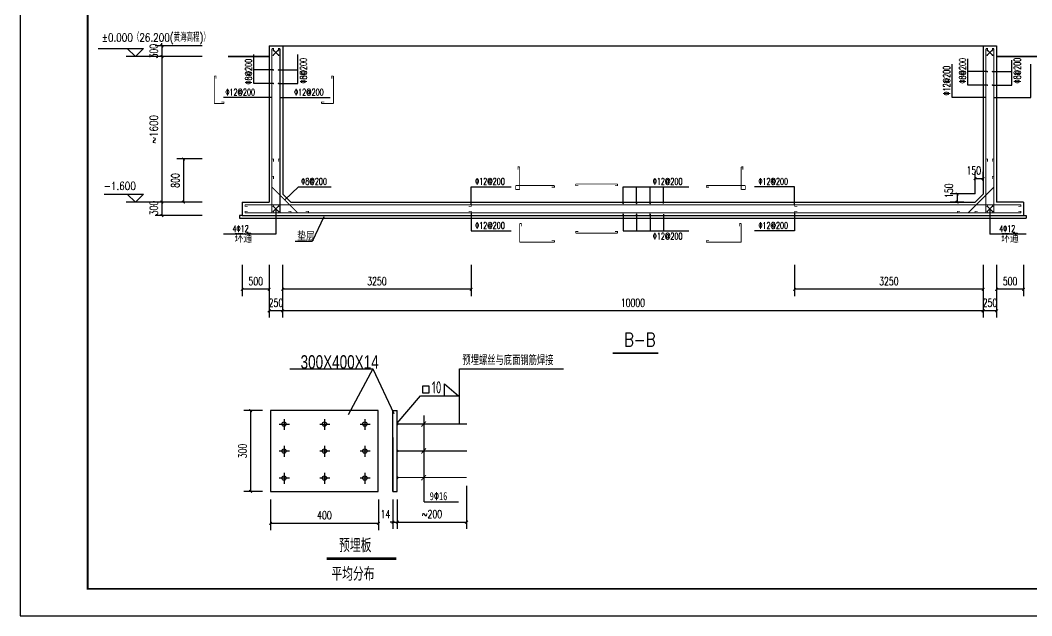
# Model space of a CAD drawing. Extents: x -957741 to -898341, y 107139 to 149139.
# Drawn here: x -957741 to -920197, y 107139 to 129242 of the extents above; entities that cross this region are included whole.
import ezdxf
from ezdxf.enums import TextEntityAlignment as Align

# ---------------------------------------------------------------- set-up
doc = ezdxf.new("R2010")
doc.units = 0
doc.header["$LTSCALE"] = 1000
doc.layers.get('0').update_dxf_attribs({"linetype": 'CONTINUOUS'})
doc.layers.get('Defpoints').update_dxf_attribs({"linetype": 'CONTINUOUS'})
doc.layers.add('OTHER', color=7, linetype='CONTINUOUS')
doc.layers.add('TEXT', color=7, linetype='CONTINUOUS')
doc.styles.add('_HZTCH', font='txt.shx', dxfattribs={"width": 0.8, "bigfont": '!hztxt.shx'})
doc.styles.add('_HZTXT', font='txt', dxfattribs={"width": 0.8, "bigfont": 'HZTXT'})
doc.styles.add('DIM_FONT', font='SIMPLEX', dxfattribs={"width": 0.7, "bigfont": 'GBCBIG'})
doc.styles.add('HZ', font='txt.shx', dxfattribs={"width": 0.7, "height": 5, "bigfont": 'hztxt.shx'})
doc.styles.add('PDAHZTXT', font='pdatxt.shx', dxfattribs={"width": 0.75, "bigfont": 'pdahztxt.shx'})
doc.styles.add('TSSD', font='tssdeng.shx', dxfattribs={"width": 0.7, "bigfont": 'hztxt.shx'})
doc.styles.add('TXT', font='TXT')
doc.dimstyles.new('DIMN', dxfattribs={"dimtxt": 300, "dimasz": 100, "dimexe": 250, "dimexo": 300, "dimgap": 150, "dimtad": 1, "dimdec": 0, "dimzin": 0, "dimdsep": 46, "dimtxsty": 'DIM_FONT', "dimblk": 'ARCHTICK', "dimcen": 0.09, "dimclrt": 7, "dimazin": 2, "dimtfac": 1, "dimtdec": 0, "dimtix": 1, "dimtmove": 2, "dimatfit": 3, "dimldrblk": 'ARCHTICK', "dimfxl": 1, "dimtolj": 1, "dimtzin": 0, "dimarcsym": 0})

# ---------------------------------------------------------------- blocks, each defined once
blk = doc.blocks.new('_ArchTick')
at = {"color": 0, "linetype": 'ByBlock', "const_width": 0.4}
blk.add_lwpolyline([(-0.5, -0.5), (0.5, 0.5)], dxfattribs=at)
blk = doc.blocks.new('*D69')
at = {"layer": 'Defpoints', "color": 0, "transparency": 16777216}
for p in [(-948001, 120458), (-922001, 120458), (-948001, 118456)]:
    blk.add_point(p, dxfattribs=at)
at = {"layer": 'OTHER', "color": 0, "lineweight": -2, "transparency": 16777216}
for p, q in [((-948001, 120158), (-948001, 118206)), ((-922001, 120158), (-922001, 118206)), ((-922001, 118456), (-948001, 118456))]:
    blk.add_line(p, q, dxfattribs=at)
at = {"layer": 'OTHER', "color": 0, "lineweight": -2, "transparency": 16777216, "xscale": 100, "yscale": 100, "zscale": 100, "rotation": 180}
blk.add_blockref('_ArchTick', (-948001, 118456), dxfattribs=at)
at = {"layer": 'OTHER', "color": 0, "lineweight": -2, "transparency": 16777216, "xscale": 100, "yscale": 100, "zscale": 100}
blk.add_blockref('_ArchTick', (-922001, 118456), dxfattribs=at)
at = {"layer": 'OTHER', "color": 7, "transparency": 16777216, "insert": (-935001, 118756), "char_height": 300, "attachment_point": 5, "style": 'DIM_FONT'}
blk.add_mtext('\\A1;10000', dxfattribs=at)
blk = doc.blocks.new('*D72')
at = {"layer": 'Defpoints', "color": 0, "transparency": 16777216}
for p in [(-929001, 120458), (-922001, 120458), (-929001, 119256)]:
    blk.add_point(p, dxfattribs=at)
at = {"layer": 'OTHER', "color": 0, "lineweight": -2, "transparency": 16777216}
for p, q in [((-929001, 120158), (-929001, 119006)), ((-922001, 120158), (-922001, 119006)), ((-922001, 119256), (-929001, 119256))]:
    blk.add_line(p, q, dxfattribs=at)
at = {"layer": 'OTHER', "color": 0, "lineweight": -2, "transparency": 16777216, "xscale": 100, "yscale": 100, "zscale": 100}
for p, rotation in [((-929001, 119256), 179.9999999999998), ((-922001, 119256), 359.9999999999998)]:
    blk.add_blockref('_ArchTick', p, dxfattribs=dict(at, rotation=rotation))
at = {"layer": 'OTHER', "color": 7, "transparency": 16777216, "insert": (-925501, 119556), "char_height": 300, "attachment_point": 5, "style": 'DIM_FONT'}
blk.add_mtext('\\A1;3250', dxfattribs=at)
blk = doc.blocks.new('*D73')
at = {"layer": 'Defpoints', "color": 0, "transparency": 16777216}
for p in [(-941177, 112267), (-943748, 111755), (-941177, 110613)]:
    blk.add_point(p, dxfattribs=at)
at = {"layer": 'OTHER', "color": 0, "lineweight": -2, "transparency": 16777216}
for p, q in [((-941177, 111967), (-941177, 110363)), ((-943748, 111455), (-943748, 110363)), ((-943748, 110613), (-941177, 110613))]:
    blk.add_line(p, q, dxfattribs=at)
at = {"layer": 'OTHER', "color": 0, "lineweight": -2, "transparency": 16777216, "xscale": 100, "yscale": 100, "zscale": 100, "rotation": 180}
blk.add_blockref('_ArchTick', (-943748, 110613), dxfattribs=at)
at = {"layer": 'OTHER', "color": 0, "lineweight": -2, "transparency": 16777216, "xscale": 100, "yscale": 100, "zscale": 100}
blk.add_blockref('_ArchTick', (-941177, 110613), dxfattribs=at)
at = {"layer": 'OTHER', "color": 7, "transparency": 16777216, "insert": (-942462, 110913), "char_height": 300, "attachment_point": 5, "style": 'DIM_FONT'}
blk.add_mtext('\\A1;~200', dxfattribs=at)
blk = doc.blocks.new('*D74')
at = {"layer": 'Defpoints', "color": 0, "transparency": 16777216}
for p in [(-948450, 114755), (-949190, 111755), (-948450, 111755)]:
    blk.add_point(p, dxfattribs=at)
at = {"layer": 'OTHER', "color": 0, "lineweight": -2, "transparency": 16777216}
for p, q in [((-948750, 114755), (-949440, 114755)), ((-949190, 114755), (-949190, 111755)), ((-948750, 111755), (-949440, 111755))]:
    blk.add_line(p, q, dxfattribs=at)
at = {"layer": 'OTHER', "color": 0, "lineweight": -2, "transparency": 16777216, "xscale": 100, "yscale": 100, "zscale": 100}
for p, rotation in [((-949190, 114755), 90), ((-949190, 111755), 270)]:
    blk.add_blockref('_ArchTick', p, dxfattribs=dict(at, rotation=rotation))
at = {"layer": 'OTHER', "color": 7, "transparency": 16777216, "insert": (-949490, 113255), "char_height": 300, "attachment_point": 5, "rotation": 90, "style": 'DIM_FONT'}
blk.add_mtext('\\A1;300', dxfattribs=at)
blk = doc.blocks.new('*D75')
at = {"layer": 'Defpoints', "color": 0, "transparency": 16777216}
for p in [(-948450, 111755), (-944450, 111755), (-944450, 110572)]:
    blk.add_point(p, dxfattribs=at)
at = {"layer": 'OTHER', "color": 0, "lineweight": -2, "transparency": 16777216}
for p, q in [((-948450, 111455), (-948450, 110322)), ((-944450, 111455), (-944450, 110322)), ((-948450, 110572), (-944450, 110572))]:
    blk.add_line(p, q, dxfattribs=at)
at = {"layer": 'OTHER', "color": 0, "lineweight": -2, "transparency": 16777216, "xscale": 100, "yscale": 100, "zscale": 100, "rotation": 180}
blk.add_blockref('_ArchTick', (-948450, 110572), dxfattribs=at)
at = {"layer": 'OTHER', "color": 0, "lineweight": -2, "transparency": 16777216, "xscale": 100, "yscale": 100, "zscale": 100}
blk.add_blockref('_ArchTick', (-944450, 110572), dxfattribs=at)
at = {"layer": 'OTHER', "color": 7, "transparency": 16777216, "insert": (-946450, 110872), "char_height": 300, "attachment_point": 5, "style": 'DIM_FONT'}
blk.add_mtext('\\A1;400', dxfattribs=at)
blk = doc.blocks.new('*D76')
at = {"layer": 'Defpoints', "color": 0, "transparency": 16777216}
for p in [(-943908, 111755), (-943748, 111755), (-943748, 110613)]:
    blk.add_point(p, dxfattribs=at)
at = {"layer": 'OTHER', "color": 0, "lineweight": -2, "transparency": 16777216}
for p, q in [((-943908, 111455), (-943908, 110363)), ((-943748, 111455), (-943748, 110363)), ((-943908, 110613), (-944008, 110613)), ((-943908, 110613), (-943748, 110613)), ((-943748, 110613), (-943648, 110613))]:
    blk.add_line(p, q, dxfattribs=at)
at = {"layer": 'OTHER', "color": 0, "lineweight": -2, "transparency": 16777216, "xscale": 100, "yscale": 100, "zscale": 100}
blk.add_blockref('_ArchTick', (-943908, 110613), dxfattribs=at)
at = {"layer": 'OTHER', "color": 0, "lineweight": -2, "transparency": 16777216, "xscale": 100, "yscale": 100, "zscale": 100, "rotation": 180}
blk.add_blockref('_ArchTick', (-943748, 110613), dxfattribs=at)
at = {"layer": 'OTHER', "color": 7, "transparency": 16777216, "insert": (-944188, 110913), "char_height": 300, "attachment_point": 5, "style": 'DIM_FONT'}
blk.add_mtext('\\A1;14', dxfattribs=at)
blk = doc.blocks.new('*D77')
at = {"layer": 'Defpoints', "color": 0, "transparency": 16777216}
for p in [(-950685, 127893), (-952485, 122493), (-950685, 122493)]:
    blk.add_point(p, dxfattribs=at)
at = {"layer": 'OTHER', "color": 0, "lineweight": -2, "transparency": 16777216}
for p, q in [((-950985, 127893), (-952735, 127893)), ((-952485, 127893), (-952485, 122493)), ((-950985, 122493), (-952735, 122493))]:
    blk.add_line(p, q, dxfattribs=at)
at = {"layer": 'OTHER', "color": 0, "lineweight": -2, "transparency": 16777216, "xscale": 100, "yscale": 100, "zscale": 100}
for p, rotation in [((-952485, 127893), 90), ((-952485, 122493), 270)]:
    blk.add_blockref('_ArchTick', p, dxfattribs=dict(at, rotation=rotation))
at = {"layer": 'OTHER', "color": 7, "transparency": 16777216, "insert": (-952785, 125193), "char_height": 300, "attachment_point": 5, "rotation": 90, "style": '_HZTCH'}
blk.add_mtext('\\A1;~1600', dxfattribs=at)
blk = doc.blocks.new('*D78')
at = {"layer": 'Defpoints', "color": 0, "transparency": 16777216}
for p in [(-948501, 120458), (-948001, 120458), (-948501, 118456)]:
    blk.add_point(p, dxfattribs=at)
at = {"layer": 'OTHER', "color": 0, "lineweight": -2, "transparency": 16777216}
for p, q in [((-948501, 120158), (-948501, 118206)), ((-948001, 120158), (-948001, 118206)), ((-948001, 118456), (-948501, 118456))]:
    blk.add_line(p, q, dxfattribs=at)
at = {"layer": 'OTHER', "color": 0, "lineweight": -2, "transparency": 16777216, "xscale": 100, "yscale": 100, "zscale": 100, "rotation": 180}
blk.add_blockref('_ArchTick', (-948501, 118456), dxfattribs=at)
at = {"layer": 'OTHER', "color": 0, "lineweight": -2, "transparency": 16777216, "xscale": 100, "yscale": 100, "zscale": 100}
blk.add_blockref('_ArchTick', (-948001, 118456), dxfattribs=at)
at = {"layer": 'OTHER', "color": 7, "transparency": 16777216, "insert": (-948250, 118756), "char_height": 300, "attachment_point": 5, "style": 'DIM_FONT'}
blk.add_mtext('\\A1;250', dxfattribs=at)
blk = doc.blocks.new('*D79')
at = {"layer": 'Defpoints', "color": 0, "transparency": 16777216}
for p in [(-950685, 122493), (-952485, 121993), (-950685, 121993)]:
    blk.add_point(p, dxfattribs=at)
at = {"layer": 'OTHER', "color": 0, "lineweight": -2, "transparency": 16777216}
for p, q in [((-950985, 122493), (-952735, 122493)), ((-952485, 122493), (-952485, 121993)), ((-950985, 121993), (-952735, 121993))]:
    blk.add_line(p, q, dxfattribs=at)
at = {"layer": 'OTHER', "color": 0, "lineweight": -2, "transparency": 16777216, "xscale": 100, "yscale": 100, "zscale": 100}
for p, rotation in [((-952485, 122493), 90), ((-952485, 121993), 270)]:
    blk.add_blockref('_ArchTick', p, dxfattribs=dict(at, rotation=rotation))
at = {"layer": 'OTHER', "color": 7, "transparency": 16777216, "insert": (-952785, 122273), "char_height": 300, "attachment_point": 5, "rotation": 90, "style": 'DIM_FONT'}
blk.add_mtext('\\A1;300', dxfattribs=at)
blk = doc.blocks.new('*D80')
at = {"layer": 'Defpoints', "color": 0, "transparency": 16777216}
for p in [(-949501, 120458), (-948501, 120458), (-949501, 119256)]:
    blk.add_point(p, dxfattribs=at)
at = {"layer": 'OTHER', "color": 0, "lineweight": -2, "transparency": 16777216}
for p, q in [((-949501, 120158), (-949501, 119006)), ((-948501, 120158), (-948501, 119006)), ((-948501, 119256), (-949501, 119256))]:
    blk.add_line(p, q, dxfattribs=at)
at = {"layer": 'OTHER', "color": 0, "lineweight": -2, "transparency": 16777216, "xscale": 100, "yscale": 100, "zscale": 100}
for p, rotation in [((-949501, 119256), 180.0000000000017), ((-948501, 119256), 1.678657213233237e-12)]:
    blk.add_blockref('_ArchTick', p, dxfattribs=dict(at, rotation=rotation))
at = {"layer": 'OTHER', "color": 7, "transparency": 16777216, "insert": (-949001, 119556), "char_height": 300, "attachment_point": 5, "style": 'DIM_FONT'}
blk.add_mtext('\\A1;500', dxfattribs=at)
blk = doc.blocks.new('*D81')
at = {"layer": 'Defpoints', "color": 0, "transparency": 16777216}
for p in [(-950685, 124093), (-951685, 122493), (-950685, 122493)]:
    blk.add_point(p, dxfattribs=at)
at = {"layer": 'OTHER', "color": 0, "lineweight": -2, "transparency": 16777216}
for p, q in [((-950985, 124093), (-951935, 124093)), ((-951685, 124093), (-951685, 122493)), ((-950985, 122493), (-951935, 122493))]:
    blk.add_line(p, q, dxfattribs=at)
at = {"layer": 'OTHER', "color": 0, "lineweight": -2, "transparency": 16777216, "xscale": 100, "yscale": 100, "zscale": 100}
for p, rotation in [((-951685, 124093), 90), ((-951685, 122493), 270)]:
    blk.add_blockref('_ArchTick', p, dxfattribs=dict(at, rotation=rotation))
at = {"layer": 'OTHER', "color": 7, "transparency": 16777216, "insert": (-951985, 123293), "char_height": 300, "attachment_point": 5, "rotation": 90, "style": 'DIM_FONT'}
blk.add_mtext('\\A1;800', dxfattribs=at)
blk = doc.blocks.new('*D82')
at = {"layer": 'Defpoints', "color": 0, "transparency": 16777216}
for p in [(-948001, 120458), (-941001, 120458), (-948001, 119256)]:
    blk.add_point(p, dxfattribs=at)
at = {"layer": 'OTHER', "color": 0, "lineweight": -2, "transparency": 16777216}
for p, q in [((-948001, 120158), (-948001, 119006)), ((-941001, 120158), (-941001, 119006)), ((-941001, 119256), (-948001, 119256))]:
    blk.add_line(p, q, dxfattribs=at)
at = {"layer": 'OTHER', "color": 0, "lineweight": -2, "transparency": 16777216, "xscale": 100, "yscale": 100, "zscale": 100}
for p, rotation in [((-948001, 119256), 179.9999999999998), ((-941001, 119256), 359.9999999999998)]:
    blk.add_blockref('_ArchTick', p, dxfattribs=dict(at, rotation=rotation))
at = {"layer": 'OTHER', "color": 7, "transparency": 16777216, "insert": (-944501, 119556), "char_height": 300, "attachment_point": 5, "style": 'DIM_FONT'}
blk.add_mtext('\\A1;3250', dxfattribs=at)
blk = doc.blocks.new('*D83')
at = {"layer": 'Defpoints', "color": 0, "transparency": 16777216}
for p in [(-950685, 128293), (-952485, 127893), (-950685, 127893)]:
    blk.add_point(p, dxfattribs=at)
at = {"layer": 'OTHER', "color": 0, "lineweight": -2, "transparency": 16777216}
for p, q in [((-950985, 128293), (-952735, 128293)), ((-952485, 128293), (-952485, 128393)), ((-952485, 128293), (-952485, 127893)), ((-950985, 127893), (-952735, 127893)), ((-952485, 127893), (-952485, 127793))]:
    blk.add_line(p, q, dxfattribs=at)
at = {"layer": 'OTHER', "color": 0, "lineweight": -2, "transparency": 16777216, "xscale": 100, "yscale": 100, "zscale": 100}
for p, rotation in [((-952485, 128293), 270), ((-952485, 127893), 90)]:
    blk.add_blockref('_ArchTick', p, dxfattribs=dict(at, rotation=rotation))
at = {"layer": 'OTHER', "color": 7, "transparency": 16777216, "insert": (-952785, 128093), "char_height": 300, "attachment_point": 5, "rotation": 90, "style": 'DIM_FONT'}
blk.add_mtext('\\A1;300', dxfattribs=at)
blk = doc.blocks.new('*D87')
at = {"layer": 'Defpoints', "color": 0, "transparency": 16777216}
for p in [(-922001, 120458), (-921501, 120458), (-922001, 118456)]:
    blk.add_point(p, dxfattribs=at)
at = {"layer": 'OTHER', "color": 0, "lineweight": -2, "transparency": 16777216}
for p, q in [((-922001, 120158), (-922001, 118206)), ((-921501, 120158), (-921501, 118206)), ((-921501, 118456), (-922001, 118456))]:
    blk.add_line(p, q, dxfattribs=at)
at = {"layer": 'OTHER', "color": 0, "lineweight": -2, "transparency": 16777216, "xscale": 100, "yscale": 100, "zscale": 100, "rotation": 180}
blk.add_blockref('_ArchTick', (-922001, 118456), dxfattribs=at)
at = {"layer": 'OTHER', "color": 0, "lineweight": -2, "transparency": 16777216, "xscale": 100, "yscale": 100, "zscale": 100}
blk.add_blockref('_ArchTick', (-921501, 118456), dxfattribs=at)
at = {"layer": 'OTHER', "color": 7, "transparency": 16777216, "insert": (-921748, 118756), "char_height": 300, "attachment_point": 5, "style": 'DIM_FONT'}
blk.add_mtext('\\A1;250', dxfattribs=at)
blk = doc.blocks.new('*D88')
at = {"layer": 'Defpoints', "color": 0, "transparency": 16777216}
for p in [(-921501, 120458), (-920501, 120458), (-921501, 119256)]:
    blk.add_point(p, dxfattribs=at)
at = {"layer": 'OTHER', "color": 0, "lineweight": -2, "transparency": 16777216}
for p, q in [((-921501, 120158), (-921501, 119006)), ((-920501, 120158), (-920501, 119006)), ((-920501, 119256), (-921501, 119256))]:
    blk.add_line(p, q, dxfattribs=at)
at = {"layer": 'OTHER', "color": 0, "lineweight": -2, "transparency": 16777216, "xscale": 100, "yscale": 100, "zscale": 100}
for p, rotation in [((-921501, 119256), 180.0000000000017), ((-920501, 119256), 1.678657213233237e-12)]:
    blk.add_blockref('_ArchTick', p, dxfattribs=dict(at, rotation=rotation))
at = {"layer": 'OTHER', "color": 7, "transparency": 16777216, "insert": (-921001, 119556), "char_height": 300, "attachment_point": 5, "style": 'DIM_FONT'}
blk.add_mtext('\\A1;500', dxfattribs=at)
blk = doc.blocks.new('*D89')
at = {"layer": 'Defpoints', "color": 0, "transparency": 16777216}
for p in [(-922001, 122793), (-922971, 122493), (-922422, 122493)]:
    blk.add_point(p, dxfattribs=at)
at = {"layer": 'OTHER', "color": 0, "lineweight": -2, "transparency": 16777216}
for p, q in [((-922301, 122793), (-923221, 122793)), ((-922971, 122793), (-922971, 122493)), ((-922722, 122493), (-923221, 122493))]:
    blk.add_line(p, q, dxfattribs=at)
at = {"layer": 'OTHER', "color": 0, "lineweight": -2, "transparency": 16777216, "xscale": 100, "yscale": 100, "zscale": 100}
for p, rotation in [((-922971, 122793), 90), ((-922971, 122493), 270)]:
    blk.add_blockref('_ArchTick', p, dxfattribs=dict(at, rotation=rotation))
at = {"layer": 'OTHER', "color": 7, "transparency": 16777216, "insert": (-923271, 122912), "char_height": 300, "attachment_point": 5, "rotation": 90, "style": 'DIM_FONT'}
blk.add_mtext('\\A1;150', dxfattribs=at)
blk = doc.blocks.new('*D90')
at = {"layer": 'Defpoints', "color": 0, "transparency": 16777216}
for p in [(-922001, 123365), (-922001, 122987), (-922301, 122493)]:
    blk.add_point(p, dxfattribs=at)
at = {"layer": 'OTHER', "color": 0, "lineweight": -2, "transparency": 16777216}
for p, q in [((-922301, 122793), (-922301, 123615)), ((-922001, 123287), (-922001, 123615)), ((-922301, 123365), (-922001, 123365))]:
    blk.add_line(p, q, dxfattribs=at)
at = {"layer": 'OTHER', "color": 0, "lineweight": -2, "transparency": 16777216, "xscale": 100, "yscale": 100, "zscale": 100, "rotation": 180}
blk.add_blockref('_ArchTick', (-922301, 123365), dxfattribs=at)
at = {"layer": 'OTHER', "color": 0, "lineweight": -2, "transparency": 16777216, "xscale": 100, "yscale": 100, "zscale": 100}
blk.add_blockref('_ArchTick', (-922001, 123365), dxfattribs=at)
at = {"layer": 'OTHER', "color": 7, "transparency": 16777216, "insert": (-922348, 123665), "char_height": 300, "attachment_point": 5, "style": 'DIM_FONT'}
blk.add_mtext('\\A1;150', dxfattribs=at)

msp = doc.modelspace()

# ---------------------------------------------------------------- linework, layer by layer
at = {"layer": 'OTHER'}
for p, q in [((-954844.4, 128192.7), (-953166.4, 128192.7)), ((-953766.4, 128192.7), (-953466.4, 127892.7)), ((-953466.4, 127892.7), (-953166.4, 128192.7)), ((-948500.7, 128292.7), (-921500.7, 128292.7)), ((-948500.7, 128292.7), (-948500.7, 122492.7)), ((-948349.3, 127945.1), (-948152.2, 128140.4)), ((-948349.3, 128140.4), (-948152.2, 127945.1)), ((-948000.7, 128292.7), (-948000.7, 122792.7)), ((-922000.7, 128292.7), (-922000.7, 122792.7)), ((-921652.2, 128140.4), (-921849.3, 127945.1)), ((-921652.2, 127945.1), (-921849.3, 128140.4)), ((-921500.7, 128292.7), (-921500.7, 122492.7)), ((-952734.7, 127892.7), (-953809, 127892.7)), ((-949067.7, 126896.5), (-949067.7, 127964.7)), ((-947432, 126896.5), (-947432, 127964.7)), ((-922567.7, 126834.6), (-922567.7, 127808.8)), ((-920932, 126834.6), (-920932, 127758.1)), ((-948349.3, 127396.5), (-949067.7, 127396.5)), ((-948152.2, 127396.5), (-947432, 127396.5)), ((-923157.7, 126378.7), (-923157.7, 127610)), ((-921849.3, 127334.6), (-922567.7, 127334.6)), ((-921652.2, 127334.6), (-920932, 127334.6)), ((-920234.7, 126378.7), (-920234.7, 127610)), ((-948349.3, 126896.5), (-949067.7, 126896.5)), ((-948152.2, 126896.5), (-947432, 126896.5)), ((-921849.3, 126834.6), (-922567.7, 126834.6)), ((-921652.2, 126834.6), (-920932, 126834.6)), ((-948399.8, 126378.6), (-950197.3, 126378.6)), ((-948099.8, 126378.6), (-946237.4, 126378.6)), ((-921899.8, 126378.7), (-923157.7, 126378.7)), ((-921599.8, 126378.7), (-920234.7, 126378.7)), ((-954626.4, 122792.7), (-953166.4, 122792.7)), ((-953766.4, 122792.7), (-953466.4, 122492.7)), ((-953466.4, 122492.7), (-953166.4, 122792.7)), ((-948000.7, 122792.7), (-947700.7, 122492.7)), ((-947921.5, 122572), (-947413.9, 123060.6)), ((-947413.9, 123060.6), (-946202, 123060.6)), ((-941000.7, 122392.7), (-941000.7, 123060.6)), ((-941000.7, 123060.6), (-939514.1, 123060.6)), ((-935364.8, 122445.1), (-935364.8, 123060.6)), ((-935364.8, 123060.6), (-932923.4, 123060.6)), ((-934864.8, 122445.1), (-934864.8, 123060.6)), ((-934364.8, 122445.1), (-934364.8, 123060.6)), ((-933864.8, 122445.1), (-933864.8, 123060.6)), ((-929000.8, 123060.6), (-930487.4, 123060.6)), ((-929000.8, 122392.7), (-929000.8, 123060.6)), ((-922000.7, 122792.7), (-922300.7, 122492.7)), ((-952734.7, 122492.7), (-953809, 122492.7)), ((-949500.7, 122492.7), (-948500.7, 122492.7)), ((-949500.7, 122492.7), (-949500.7, 121992.7)), ((-947700.7, 122492.7), (-922300.7, 122492.7)), ((-920500.8, 122492.7), (-921500.8, 122492.7)), ((-920500.8, 122492.7), (-920500.8, 121992.7)), ((-948349.3, 122145.1), (-948152.2, 122340.4)), ((-948349.3, 122340.4), (-948152.2, 122145.1)), ((-948250.7, 122242.7), (-948250.7, 121305.2)), ((-941000.7, 122092.7), (-941000.7, 121424.9)), ((-935364.8, 122040.4), (-935364.8, 121424.9)), ((-934864.8, 122040.4), (-934864.8, 121424.9)), ((-934364.8, 122040.4), (-934364.8, 121424.9)), ((-933864.8, 122040.4), (-933864.8, 121424.9)), ((-929000.8, 122092.7), (-929000.8, 121424.9)), ((-921652.2, 122340.4), (-921849.3, 122145.1)), ((-921652.2, 122145.1), (-921849.3, 122340.4)), ((-921750.7, 122242.7), (-921750.7, 121305.2)), ((-949500.7, 121992.7), (-920500.8, 121992.7)), ((-948250.7, 121305.2), (-950203, 121305.2)), ((-941000.7, 121424.9), (-939514.1, 121424.9)), ((-935364.8, 121424.9), (-932923.4, 121424.9)), ((-929000.8, 121424.9), (-930487.4, 121424.9)), ((-920405.9, 121305.2), (-921750.7, 121305.2)), ((-947732.6, 116309.4), (-944653.1, 116309.4)), ((-944653.1, 116309.4), (-945566.3, 114602.1)), ((-944653.1, 116309.4), (-943876.2, 114649.2)), ((-941435.1, 114255.2), (-941435.1, 116309.4)), ((-941435.1, 116309.4), (-937577.9, 116309.4)), ((-948450.3, 114755.2), (-948450.3, 111755.2)), ((-944450.3, 114755.2), (-948450.3, 114755.2)), ((-944450.3, 111755.2), (-944450.3, 114755.2)), ((-948450.3, 111755.2), (-944450.3, 111755.2))]:
    msp.add_line(p, q, dxfattribs=at)
at = {"layer": 'OTHER', "color": 7}
for p, q in [((-942808.4, 115662.9), (-942808.4, 115412.9)), ((-942558.4, 115662.9), (-942808.4, 115662.9)), ((-942558.4, 115412.9), (-942558.4, 115662.9)), ((-941993.2, 115307.9), (-941993.2, 115749.3)), ((-941993.2, 115749.3), (-941480.8, 115307.9)), ((-943748.1, 114281.6), (-942888.8, 115307.9)), ((-942888.8, 115307.9), (-941480.8, 115307.9)), ((-942808.4, 115412.9), (-942558.4, 115412.9)), ((-943908.1, 111755.2), (-943908.1, 114755.2)), ((-943908.1, 114755.2), (-943748.1, 114755.2)), ((-943748.1, 111755.2), (-943748.1, 114755.2)), ((-942754.6, 111362.7), (-942754.6, 114572.3)), ((-948125.9, 114255.2), (-947752.8, 114255.2)), ((-947950.3, 114441.6), (-947950.3, 114035.9)), ((-946625.9, 114255.2), (-946252.8, 114255.2)), ((-946450.3, 114441.6), (-946450.3, 114035.9)), ((-945125.9, 114255.2), (-944752.8, 114255.2)), ((-944950.3, 114441.6), (-944950.3, 114035.9)), ((-947950.3, 113441.6), (-947950.3, 113035.9)), ((-946450.3, 113441.6), (-946450.3, 113035.9)), ((-944950.3, 113441.6), (-944950.3, 113035.9)), ((-943908.1, 113755.2), (-943908.1, 111755.2)), ((-948125.9, 113255.2), (-947752.8, 113255.2)), ((-946625.9, 113255.2), (-946252.8, 113255.2)), ((-945125.9, 113255.2), (-944752.8, 113255.2)), ((-947950.3, 112441.6), (-947950.3, 112035.9)), ((-946450.3, 112441.6), (-946450.3, 112035.9)), ((-944950.3, 112441.6), (-944950.3, 112035.9)), ((-948125.9, 112255.2), (-947752.8, 112255.2)), ((-946625.9, 112255.2), (-946252.8, 112255.2)), ((-945125.9, 112255.2), (-944752.8, 112255.2)), ((-943908.1, 111755.2), (-943748.1, 111755.2)), ((-942754.6, 111362.7), (-941476.5, 111362.7))]:
    msp.add_line(p, q, dxfattribs=at)
at = {"layer": 'OTHER', "linetype": 'Continuous'}
msp.add_lwpolyline([(-957741.5, 107138.9), (-898341.5, 107138.9), (-898341.5, 149138.9), (-957741.5, 149138.9)], close=True, dxfattribs=at)
at = {"layer": 'OTHER', "ltscale": 1.1, "const_width": 70}
msp.add_lwpolyline([(-955241.5, 108138.9), (-899341.5, 108138.9), (-899341.5, 148138.9), (-955241.5, 148138.9)], close=True, dxfattribs=at)
at = {"layer": 'OTHER'}
for points, const_width in [([(-948400.7, 128192.7), (-948400.7, 122092.7)], 40), ([(-948340.7, 128092.7), (-948340.7, 128192.7), (-948400.7, 128192.7)], 30), ([(-948160.7, 128092.7), (-948160.7, 128192.7), (-948100.7, 128192.7)], 30), ([(-948100.7, 128192.7), (-948100.7, 122092.7)], 40), ([(-921900.7, 128192.7), (-921900.7, 122092.7)], 40), ([(-921840.7, 128092.7), (-921840.7, 128192.7), (-921900.7, 128192.7)], 30), ([(-921660.7, 128092.7), (-921660.7, 128192.7), (-921600.7, 128192.7)], 30), ([(-921600.7, 128192.7), (-921600.7, 122092.7)], 40), ([(-948500.7, 127892.7), (-950027.8, 127892.7)], 60), ([(-919973.7, 127892.7), (-921500.7, 127892.7)], 60), ([(-950535.5, 127174.3), (-950535.5, 126149.9)], 30), ([(-950475.5, 127074.3), (-950475.5, 127174.3), (-950535.5, 127174.3)], 30), ([(-946174.6, 127074.3), (-946174.6, 127174.3), (-946114.6, 127174.3)], 30), ([(-946114.6, 127174.3), (-946114.6, 126149.9)], 30), ([(-950535.5, 126149.9), (-950176.4, 126149.9)], 30), ([(-950276.4, 126209.9), (-950176.4, 126209.9), (-950176.4, 126149.9)], 30), ([(-946459.4, 126209.9), (-946559.4, 126209.9), (-946559.4, 126149.9)], 30), ([(-946559.4, 126149.9), (-946114.6, 126149.9)], 30), ([(-948340.7, 123992.7), (-948340.7, 124092.7), (-948400.7, 124092.7)], 30), ([(-948160.7, 123992.7), (-948160.7, 124092.7), (-948100.7, 124092.7)], 30), ([(-921840.7, 123992.7), (-921840.7, 124092.7), (-921900.7, 124092.7)], 30), ([(-921660.7, 123992.7), (-921660.7, 124092.7), (-921600.7, 124092.7)], 30), ([(-939263.4, 123700.6), (-939263.4, 123800.6), (-939203.4, 123800.6)], 30), ([(-939203.4, 123800.6), (-939203.4, 122958.2)], 30), ([(-930922.1, 123700.6), (-930922.1, 123800.6), (-930982.1, 123800.6)], 30), ([(-930982.1, 123800.6), (-930982.1, 122958.2)], 30), ([(-948340.7, 123351.3), (-948340.7, 123451.3), (-948400.7, 123451.3)], 30), ([(-937128.6, 123163.8), (-935572, 123163.8)], 30), ([(-937028.6, 123103.8), (-937128.6, 123103.8), (-937128.6, 123163.8)], 30), ([(-935672, 123103.8), (-935572, 123103.8), (-935572, 123163.8)], 30), ([(-921660.7, 123351.3), (-921660.7, 123451.3), (-921600.7, 123451.3)], 30), ([(-947442.2, 122092.7), (-948400.7, 123051.3)], 40), ([(-939353.4, 123108.2), (-937912.6, 123108.2)], 30), ([(-939353.4, 122958.2), (-939353.4, 123108.2)], 30), ([(-939203.4, 122958.2), (-939353.4, 122958.2)], 30), ([(-938012.6, 123048.2), (-937912.6, 123048.2), (-937912.6, 123108.2)], 30), ([(-932172.8, 123048.2), (-932272.8, 123048.2), (-932272.8, 123108.2)], 30), ([(-930832.1, 123108.2), (-932272.8, 123108.2)], 30), ([(-930982.1, 122958.2), (-930832.1, 122958.2)], 30), ([(-930832.1, 122958.2), (-930832.1, 123108.2)], 30), ([(-922559.3, 122092.7), (-921600.7, 123051.3)], 40), ([(-949400.7, 122392.7), (-920600.8, 122392.7)], 40), ([(-949300.7, 122332.7), (-949400.7, 122332.7), (-949400.7, 122392.7)], 30), ([(-941100.7, 122332.7), (-941000.7, 122332.7), (-941000.7, 122392.7)], 30), ([(-928900.8, 122332.7), (-929000.8, 122332.7), (-929000.8, 122392.7)], 30), ([(-920700.8, 122332.7), (-920600.8, 122332.7), (-920600.8, 122392.7)], 30), ([(-949400.7, 122092.7), (-920600.8, 122092.7)], 40), ([(-949300.7, 122152.7), (-949400.7, 122152.7), (-949400.7, 122092.7)], 30), ([(-947794.7, 122152.7), (-947694.7, 122152.7), (-947694.7, 122092.7)], 30), ([(-947142.2, 122152.7), (-947042.2, 122152.7), (-947042.2, 122092.7)], 30), ([(-941100.7, 122152.7), (-941000.7, 122152.7), (-941000.7, 122092.7)], 30), ([(-928900.8, 122152.7), (-929000.8, 122152.7), (-929000.8, 122092.7)], 30), ([(-922859.3, 122152.7), (-922959.3, 122152.7), (-922959.3, 122092.7)], 30), ([(-922206.8, 122152.7), (-922306.8, 122152.7), (-922306.8, 122092.7)], 30), ([(-920700.8, 122152.7), (-920600.8, 122152.7), (-920600.8, 122092.7)], 30), ([(-939203.4, 121695.6), (-939203.4, 121003.2)], 30), ([(-939143.4, 121595.6), (-939143.4, 121695.6), (-939203.4, 121695.6)], 30), ([(-931042.1, 121595.6), (-931042.1, 121695.6), (-930982.1, 121695.6)], 30), ([(-930982.1, 121695.6), (-930982.1, 121003.2)], 30), ([(-937028.6, 121399.1), (-937128.6, 121399.1), (-937128.6, 121339.1)], 30), ([(-937128.6, 121339.1), (-935572, 121339.1)], 30), ([(-935672, 121399.1), (-935572, 121399.1), (-935572, 121339.1)], 30), ([(-939203.4, 121003.2), (-937912.6, 121003.2)], 30), ([(-938012.6, 121063.2), (-937912.6, 121063.2), (-937912.6, 121003.2)], 30), ([(-932172.8, 121063.2), (-932272.8, 121063.2), (-932272.8, 121003.2)], 30), ([(-930982.1, 121003.2), (-932272.8, 121003.2)], 30), ([(-935747.8, 116880.2), (-934063, 116880.2)], 60)]:
    msp.add_lwpolyline(points, dxfattribs=dict(at, const_width=const_width))
at = {"layer": 'OTHER', "const_width": 30}
for points in [[(-948364.3, 128140.4, -1), (-948334.3, 128140.4, -1)], [(-948137.2, 128140.4, 1), (-948167.2, 128140.4, 1)], [(-921864.3, 128140.4, -1), (-921834.3, 128140.4, -1)], [(-921637.2, 128140.4, 1), (-921667.2, 128140.4, 1)], [(-948364.3, 127945.1, 1), (-948334.3, 127945.1, 1)], [(-948137.2, 127945.1, -1), (-948167.2, 127945.1, -1)], [(-921864.3, 127945.1, 1), (-921834.3, 127945.1, 1)], [(-921637.2, 127945.1, -1), (-921667.2, 127945.1, -1)], [(-948364.3, 127396.5, -1), (-948334.3, 127396.5, -1)], [(-948137.2, 127396.5, 1), (-948167.2, 127396.5, 1)], [(-921864.3, 127334.6, -1), (-921834.3, 127334.6, -1)], [(-921637.2, 127334.6, 1), (-921667.2, 127334.6, 1)], [(-948364.3, 126896.5, -1), (-948334.3, 126896.5, -1)], [(-948137.2, 126896.5, 1), (-948167.2, 126896.5, 1)], [(-921864.3, 126834.6, -1), (-921834.3, 126834.6, -1)], [(-921637.2, 126834.6, 1), (-921667.2, 126834.6, 1)], [(-935349.8, 122445.1, -1), (-935379.8, 122445.1, -1)], [(-934849.8, 122445.1, -1), (-934879.8, 122445.1, -1)], [(-934349.8, 122445.1, -1), (-934379.8, 122445.1, -1)], [(-948364.3, 122340.4, -1), (-948334.3, 122340.4, -1)], [(-948364.3, 122145.1, 1), (-948334.3, 122145.1, 1)], [(-948137.2, 122340.4, 1), (-948167.2, 122340.4, 1)], [(-948137.2, 122145.1, -1), (-948167.2, 122145.1, -1)], [(-935349.8, 122040.4, 1), (-935379.8, 122040.4, 1)], [(-934849.8, 122040.4, 1), (-934879.8, 122040.4, 1)], [(-934349.8, 122040.4, 1), (-934379.8, 122040.4, 1)], [(-921864.3, 122340.4, -1), (-921834.3, 122340.4, -1)], [(-921864.3, 122145.1, 1), (-921834.3, 122145.1, 1)], [(-921637.2, 122340.4, 1), (-921667.2, 122340.4, 1)], [(-921637.2, 122145.1, -1), (-921667.2, 122145.1, -1)]]:
    msp.add_lwpolyline(points, format="xyb", close=True, dxfattribs=at)
at = {"layer": 'OTHER', "color": 7, "const_width": 50}
for points in [[(-943748.8, 114231.6, 0.4142136), (-943723.8, 114256.6, 0.4142136), (-943748.8, 114281.6)], [(-943748.8, 113231.6, 0.4142136), (-943723.8, 113256.6, 0.4142136), (-943748.8, 113281.6)], [(-943748.8, 112239.8, 0.4142136), (-943723.8, 112264.8, 0.4142136), (-943748.8, 112289.8, 1)]]:
    msp.add_lwpolyline(points, format="xyb", dxfattribs=at)
at = {"layer": 'OTHER', "color": 7}
for points, const_width in [([(-943741.6, 114255.2), (-941157.4, 114255.2)], 40), ([(-942852.2, 114160.9), (-942686.9, 114348.7)], 40), ([(-943741.6, 113255.2), (-941157.4, 113255.2)], 40), ([(-942852.2, 113160.9), (-942686.9, 113348.7)], 40), ([(-943741.6, 112266.6), (-941176.7, 112266.6)], 40), ([(-942852.2, 112168.6), (-942686.9, 112356.4)], 40), ([(-946366.6, 109257.7), (-943780.7, 109257.7)], 100)]:
    msp.add_lwpolyline(points, dxfattribs=dict(at, const_width=const_width))
for centre in [(-947951.4, 114251.6), (-946451.4, 114251.6), (-944951.4, 114251.6), (-947951.4, 113251.6), (-946451.4, 113251.6), (-944951.4, 113251.6), (-947951.4, 112251.6), (-946451.4, 112251.6), (-944951.4, 112251.6)]:
    msp.add_circle(centre, 80, dxfattribs=at)
at = {"layer": 'TEXT'}
for p, q in [((-949500.7, 121992.7), (-949600.7, 121992.7)), ((-949600.7, 121992.7), (-949600.7, 121892.7)), ((-949600.7, 121892.7), (-920400.8, 121892.7)), ((-946475.1, 121951), (-946907.7, 121032.1)), ((-920500.8, 121992.7), (-920400.8, 121992.7)), ((-920400.8, 121992.7), (-920400.8, 121892.7)), ((-946907.7, 121032.1), (-947531.6, 121032.1))]:
    msp.add_line(p, q, dxfattribs=at)

# ---------------------------------------------------------------- texts
at = {"layer": 'OTHER', "style": 'DIM_FONT', "width": 0.8}
for s, p in [('%%P0.000（26.200(黄海高程)）', (-952708.1, 128593.6)), ('-1.600', (-954046.4, 123092.7))]:
    msp.add_text(s, height=300, dxfattribs=at).set_placement(p, align=Align.MIDDLE)
at = {"layer": 'OTHER', "style": '_HZTXT', "width": 0.7}
for s, p in [('%%1308@200', (-949142.3, 126856.9)), ('%%1308@200', (-947107.4, 126890.3)), ('%%1308@200', (-922642.3, 126889.3)), ('%%1308@200', (-920607.4, 126895.6)), ('%%13012@200', (-923232.3, 126448.6))]:
    msp.add_text(s, height=250, rotation=90, dxfattribs=at).set_placement(p)
at = {"layer": 'OTHER'}
for s, height, style, width, p in [('%%13012@200', 250, '_HZTXT', 0.7, (-950127.2, 126446.8)), ('%%13012@200', 250, '_HZTXT', 0.7, (-947579.4, 126446.8)), ('%%1308@200', 250, '_HZTXT', 0.7, (-947311.3, 123135.2)), ('%%13012@200', 250, '_HZTXT', 0.7, (-940857.7, 123135.2)), ('%%13012@200', 250, '_HZTXT', 0.7, (-934263.3, 123135.2)), ('%%13012@200', 250, '_HZTXT', 0.7, (-930343.8, 123135.2)), ('%%13012@200', 250, '_HZTXT', 0.7, (-940857.7, 121499.4)), ('%%13012@200', 250, '_HZTXT', 0.7, (-930343.8, 121499.4)), ('4%%13012', 250, '_HZTXT', 0.7, (-949860.8, 121379.7)), ('环通', 300, '_HZTXT', 0.8, (-949783.7, 120986.3)), ('垫层', 300, '_HZTXT', 0.8, (-947458.4, 121062.3)), ('%%13012@200', 250, '_HZTXT', 0.7, (-934263.3, 121100.3)), ('4%%13012', 250, '_HZTXT', 0.7, (-921408.5, 121379.7)), ('环通', 300, '_HZTXT', 0.8, (-921331.5, 120986.3)), ('B-B', 500, 'HZ', 0.8, (-935329.7, 117137.3)), ('300X400X14', 500, 'PDAHZTXT', 0.75, (-947336.1, 116309.4)), ('预埋螺丝与底面钢筋焊接', 350, 'HZ', 0.65, (-941328.3, 116443.8)), ('预埋板', 500, 'HZ', 0.8, (-945905.6, 109498.4)), ('平均分布', 500, 'HZ', 0.8, (-946192.6, 108440.4))]:
    msp.add_text(s, height=height, dxfattribs=dict(at, style=style, width=width)).set_placement(p)
at = {"layer": 'OTHER', "color": 7, "linetype": 'ByBlock', "style": 'TSSD', "width": 0.7}
msp.add_text('10', height=450, dxfattribs=at).set_placement((-942466.6, 115391.9))
at = {"layer": 'OTHER', "color": 7, "style": 'TXT', "width": 0.75}
msp.add_text('9%%13016', height=300, dxfattribs=at).set_placement((-942543, 111430))

# ---------------------------------------------------------------- dimensions: what is measured, and where the dimension line sits
at = {"layer": 'OTHER'}
for p1, p2, distance, text, override, picture, middle in [((-950684.7, 128292.7), (-950684.7, 127892.7), -1800, '300', {"dimlfac": 0.5}, '*D83', (-952784.7, 128092.7)), ((-950684.7, 127892.7), (-950684.7, 122492.7), -1800, '~1600', {"dimlfac": 0.5, "dimtxsty": '_HZTCH'}, '*D77', (-952784.7, 125192.7)), ((-922000.8, 120457.9), (-948000.8, 120457.9), 2002.2, '10000', {"dimlfac": 0.5}, '*D69', (-935000.8, 118755.7)), ((-941000.7, 120457.9), (-948000.8, 120457.9), 1202.2, '3250', {"dimlfac": 0.5}, '*D82', (-944500.7, 119555.7)), ((-922000.8, 120457.9), (-929000.8, 120457.9), 1202.2, '3250', {"dimlfac": 0.5}, '*D72', (-925500.8, 119555.7))]:
    dim = msp.add_aligned_dim(p1=p1, p2=p2, distance=distance, text=text, dimstyle='DIMN', override=override, dxfattribs=at)
    dim.commit()
    dim.dimension.update_dxf_attribs({"geometry": picture, "text_midpoint": middle})
for p1, p2, distance, picture, middle in [((-950684.7, 124092.7), (-950684.7, 122492.7), -1000, '*D81', (-951984.7, 123292.7)), ((-948500.8, 120457.9), (-949500.7, 120457.9), 1202.2, '*D80', (-949000.7, 119555.7)), ((-920500.8, 120457.9), (-921500.8, 120457.9), 1202.2, '*D88', (-921000.8, 119555.7))]:
    dim = msp.add_aligned_dim(p1=p1, p2=p2, distance=distance, dimstyle='DIMN', override={"dimlfac": 0.5}, dxfattribs=at)
    dim.commit()
    dim.dimension.update_dxf_attribs({"geometry": picture, "text_midpoint": middle})
dim = msp.add_linear_dim(base=(-922000.7, 123365.4), p1=(-922300.7, 122492.7), p2=(-922000.7, 122987.5), dimstyle='DIMN', override={"dimlfac": 0.5}, dxfattribs=at)
dim.commit()
dim.dimension.update_dxf_attribs({"geometry": '*D90', "text_midpoint": (-922347.9, 123665.4), "dimtype": 160})
for base, p1, p2, angle, picture, middle, dimtype in [((-922971.3, 122492.7), (-922000.7, 122792.7), (-922422.4, 122492.7), 90, '*D89', (-923271.3, 122912.2), 160), ((-948500.8, 118455.7), (-948000.8, 120457.9), (-948500.8, 120457.9), 180, '*D78', (-948250.2, 118755.7), 161), ((-922000.8, 118455.7), (-921500.8, 120457.9), (-922000.8, 120457.9), 180, '*D87', (-921748.1, 118755.7), 161)]:
    dim = msp.add_linear_dim(base=base, p1=p1, p2=p2, angle=angle, dimstyle='DIMN', override={"dimlfac": 0.5}, dxfattribs=at)
    dim.commit()
    dim.dimension.update_dxf_attribs({"geometry": picture, "text_midpoint": middle, "dimtype": dimtype})
dim = msp.add_linear_dim(base=(-952484.7, 121992.7), p1=(-950684.7, 122492.7), p2=(-950684.7, 121992.7), angle=270, text='300', dimstyle='DIMN', override={"dimlfac": 0.5}, dxfattribs=at)
dim.commit()
dim.dimension.update_dxf_attribs({"geometry": '*D79', "text_midpoint": (-952784.7, 122272.6), "dimtype": 161})
dim = msp.add_linear_dim(base=(-949190.5, 111755.2), p1=(-948450.3, 114755.2), p2=(-948450.3, 111755.2), angle=90, dimstyle='DIMN', override={"dimlfac": 0.1}, dxfattribs=at)
dim.commit()
dim.dimension.update_dxf_attribs({"geometry": '*D74', "text_midpoint": (-949490.5, 113255.2)})
dim = msp.add_linear_dim(base=(-941176.7, 110612.7), p1=(-943748.1, 111755.2), p2=(-941176.7, 112266.6), text='~200', dimstyle='DIMN', override={"dimlfac": 0.1}, dxfattribs=at)
dim.commit()
dim.dimension.update_dxf_attribs({"geometry": '*D73', "text_midpoint": (-942462.4, 110912.7)})
dim = msp.add_linear_dim(base=(-944450.3, 110572.2), p1=(-948450.3, 111755.2), p2=(-944450.3, 111755.2), dimstyle='DIMN', override={"dimlfac": 0.1}, dxfattribs=at)
dim.commit()
dim.dimension.update_dxf_attribs({"geometry": '*D75', "text_midpoint": (-946450.3, 110872.2)})
dim = msp.add_linear_dim(base=(-943748.1, 110612.7), p1=(-943908.1, 111755.2), p2=(-943748.1, 111755.2), text='14', dimstyle='DIMN', override={"dimlfac": 0.1}, dxfattribs=at)
dim.commit()
dim.dimension.update_dxf_attribs({"geometry": '*D76', "text_midpoint": (-944187.7, 110912.7), "dimtype": 160})

doc.saveas('drawing.dxf')
